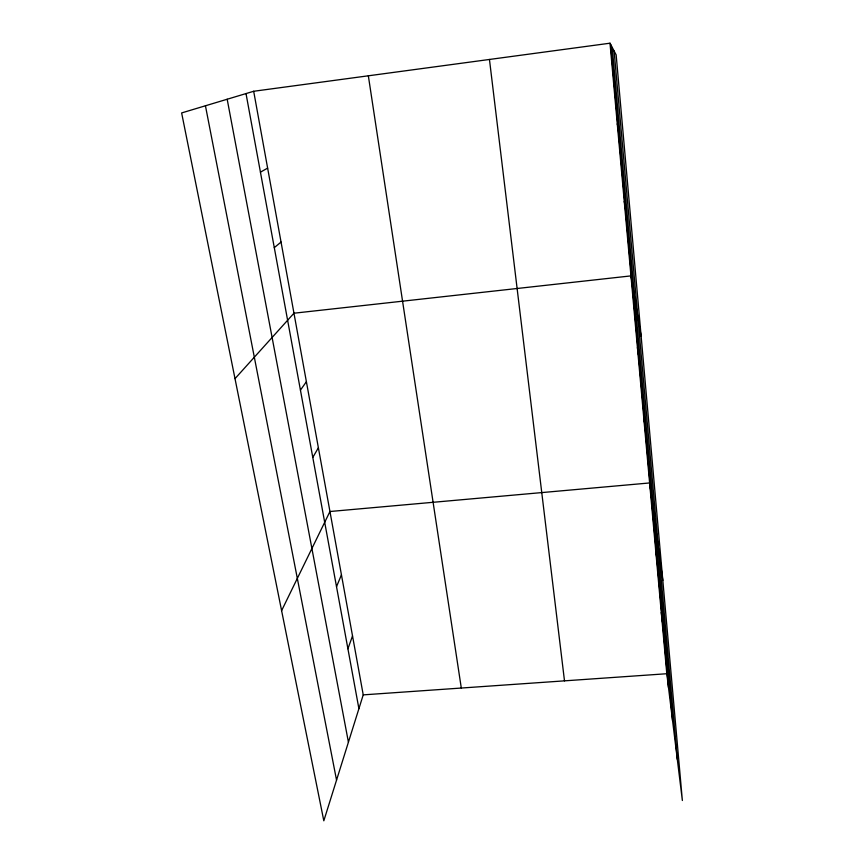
<?xml version="1.0" encoding="UTF-8"?>
<svg xmlns="http://www.w3.org/2000/svg" width="864" height="864" viewBox="0 0 864 864"><rect width="100%" height="100%" fill="white"/><g stroke="black" fill="none" stroke-linecap="round" stroke-linejoin="round"><path stroke-width="1.3" d="M253.681 91.271L363.226 694.872L323.816 820.8L181.634 112.936L253.681 91.271L610.006 43.2L616.151 54.864L682.366 800.507L666.803 673.726L610.006 43.2M347.911 648.788L352.523 635.904M336.517 586.699L341.442 574.819M281.599 610.654L329.951 511.51L649.62 482.954L662.818 580.457M312.79 457.423L318.384 447.8M300.434 390.128L306.396 381.737M235.008 378.648L293.965 313.211L630.968 275.886L641.131 336.226M274.288 247.644L281.048 242.06M260.431 172.152L267.635 168.134M363.226 694.872L666.803 673.726M617.274 123.898L618.084 127.019M624.251 201.398L625.212 206.258M205.438 105.775L336.55 780.116M227.178 99.241L348.419 742.165M246.013 93.582L358.906 708.685M637.416 347.544L638.626 355.471M368.345 75.805L461.3 688.036M643.637 416.513L644.954 425.801M655.56 548.91L657.083 560.639M661.284 612.457L662.893 625.277M489.456 59.465L564.494 680.854M614.11 50.998L677.311 759.391M612.252 47.466L672.624 721.181M610.654 44.431L668.498 687.56"/></g></svg>
